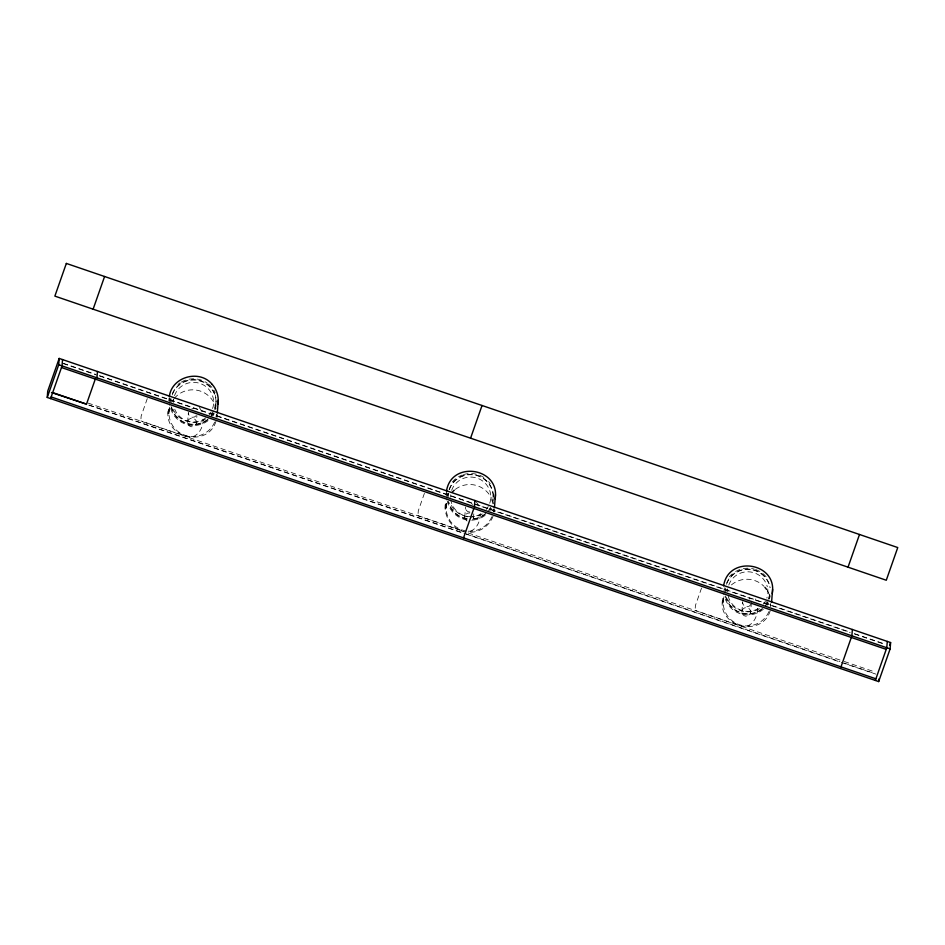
<?xml version="1.0" encoding="UTF-8"?>
<svg xmlns="http://www.w3.org/2000/svg" width="945" height="945" viewBox="0 0 945 945"><rect width="100%" height="100%" fill="white"/><g stroke="black" fill="none" stroke-linecap="round" stroke-linejoin="round"><path stroke-width="0.71" stroke-dasharray="4.72 3.54" d="M215.968 421.328C207.735 448.733 162.623 437.677 168.364 409.516M169.049 400.656L169.249 397.845M215.767 405.677L216.181 399.983L216.051 401.826M217.208 414.43L217.007 417.241L217.232 414.335M465.956 532.011C451.722 530.11 442.449 515.001 445.721 501.322M446.182 495.357L446.383 492.558L446.158 495.511M493.042 498.547L493.325 494.696L493.184 496.538M494.341 509.142L494.14 511.942L494.365 509.036M770.246 610.742C762.001 638.147 716.901 627.102 722.641 598.929M168.068 413.721L168.612 406.468M169.025 400.798L169.238 397.892M168.966 413.52L169.687 403.858M187.606 422.569L188.374 412.315M196.347 423.195A4.394 4.323 4.3 0 0 190.429 418.458A4.394 4.323 4.3 0 0 189.236 425.852A4.394 4.323 4.3 0 0 196.347 423.195L196.903 415.658M203.092 419.143C203.718 427.731 197.103 439.118 187.299 436.791L140.947 420.95M216.358 414.146L216.145 416.91A23.743 23.353 4.3 0 0 216.429 414.205M445.201 508.434L445.745 501.169M446.099 508.233L446.831 498.57M464.739 517.269L465.507 507.016M473.48 517.895L473.788 513.832M480.225 513.856C480.544 521.746 475.867 531.255 467.173 531.94M493.491 508.859L493.29 511.611A23.743 23.353 4.3 0 0 493.562 508.906M722.334 603.146L722.89 595.882M723.232 602.934L723.964 593.283M741.884 611.982L742.652 601.729M750.614 612.608A4.394 4.323 4.3 0 0 744.695 607.871A4.394 4.323 4.3 0 0 743.502 615.278A4.394 4.323 4.3 0 0 750.614 612.608L751.381 602.355M757.37 608.556C757.984 617.156 751.37 628.531 741.577 626.216L695.225 610.375M770.636 603.56L770.423 606.324A23.743 23.353 4.3 0 0 770.695 603.619M215.909 403.834L213.889 409.929M147.278 398.613L141.148 416.095L140.817 420.82M424.411 493.325L418.292 510.784L417.95 515.533M701.556 588.038L695.414 605.509L695.095 610.234M493.101 516.041C489.51 526.448 478.324 533.488 467.385 532.106M768.167 599.343L770.187 593.247L770.045 595.09A22.515 22.148 4.3 0 1 769.088 598.835M211.16 414.3L213.357 411.099M765.438 603.713L767.635 600.512M205.266 419.308C193.879 426.36 177.27 420.82 172.64 408.181M482.411 514.021L478.879 515.71L471.189 517.151M759.544 608.734C748.156 615.774 731.548 610.234 726.918 597.594M467.267 516.868L459.872 514.34L453.789 509.473M63.221 363.258L95.35 374.232M99.532 375.661L474.213 503.709M475.607 504.181L850.276 632.217M854.469 633.658L885.193 644.159M63.197 363.577L96.721 375.035M99.508 375.98L472.795 503.543M474.189 504.028L850.252 632.536M854.434 633.965L885.17 644.466M418.08 515.663L464.432 531.503M87.932 403.031L464.007 531.539M468.188 532.968L841.463 660.531M844.263 661.488L874.987 671.989M89.208 405.086L462.495 532.649M463.889 533.122L839.951 661.642M844.145 663.071L874.869 673.572M88.759 405.133L463.865 533.441M466.216 534.126L839.928 661.961M841.322 662.433L875.814 674.104M476.434 502.114L479.706 507.052M199.289 407.413L202.573 412.351M453.801 509.497L449.785 502.894M755.516 598.965L756.402 600.831M196.135 415.729A4.394 4.323 4.3 0 1 188.315 413.059M191.882 408.748A4.394 4.323 4.3 0 1 193.406 408.736M174.506 395.66A20.128 19.798 4.3 0 1 200.092 383.457A20.128 19.798 4.3 0 1 212.554 408.653M211.125 411.807A20.128 19.798 4.3 0 1 209.164 414.666M205.821 417.867A20.128 19.798 4.3 0 1 174.742 409.197M173.407 402.44A20.128 19.798 4.3 0 1 173.656 399.003M216.074 405.736A22.834 22.456 4.3 0 1 215.117 409.528M213.499 413.107A22.834 22.456 4.3 0 1 211.267 416.343M207.475 419.97A22.834 22.456 4.3 0 1 171.116 406.374M170.714 401.176A22.834 22.456 4.3 0 1 170.986 398.577M172.415 393.557A22.834 22.456 4.3 0 1 214.846 394.171M215.283 395.4A22.834 22.456 4.3 0 1 215.944 397.939M172.25 394.868A22.515 22.148 4.3 0 1 200.872 381.225A22.515 22.148 4.3 0 1 214.822 409.421M213.216 412.941A22.515 22.148 4.3 0 1 211.018 416.143M208.29 418.907A22.515 22.148 4.3 0 1 171.718 407.567M171.021 402.464A22.515 22.148 4.3 0 1 171.128 399.889M214.657 422.12A23.743 23.353 4.3 0 1 184.96 435.243A23.743 23.353 4.3 0 1 169.84 406.811M171.943 401.802A23.743 23.353 4.3 0 1 173.419 399.511M174.258 398.436A23.743 23.353 4.3 0 1 216.015 408.795M214.291 413.532A23.743 23.353 4.3 0 1 212.814 415.824M208.03 420.679A23.743 23.353 4.3 0 1 170.218 406.539M169.793 402.487A23.743 23.353 4.3 0 1 170.088 398.424M177.967 384.473A23.743 23.353 4.3 0 1 180.152 382.819M181.31 382.087A23.743 23.353 4.3 0 1 203.825 381.13M205.053 381.756A23.743 23.353 4.3 0 1 207.392 383.209M208.479 384.036A23.743 23.353 4.3 0 1 215.176 392.588M473.457 516.395A4.394 4.323 4.3 0 1 471.401 520.919M467.007 520.99A4.394 4.323 4.3 0 1 469.83 512.934M469.925 512.036A4.394 4.323 4.3 0 1 465.46 507.772M471.283 503.626A4.394 4.323 4.3 0 1 472.618 504.358M451.639 490.36A20.128 19.798 4.3 0 1 477.225 478.158A20.128 19.798 4.3 0 1 489.699 503.366M488.27 506.52A20.128 19.798 4.3 0 1 486.297 509.367M481.029 513.867A20.128 19.798 4.3 0 1 472.181 516.608M471.012 516.667A20.128 19.798 4.3 0 1 450.907 500.59M450.541 497.153A20.128 19.798 4.3 0 1 450.647 494.849M490.632 507.808A22.834 22.456 4.3 0 1 488.4 511.056M485.635 513.856A22.834 22.456 4.3 0 1 471.059 519.325M467.09 519.041A22.834 22.456 4.3 0 1 448.249 501.086M447.859 495.889A22.834 22.456 4.3 0 1 448.119 493.29M449.088 489.486A22.834 22.456 4.3 0 1 476.197 475.087A22.834 22.456 4.3 0 1 493.219 500.448M490.36 507.654A22.515 22.148 4.3 0 1 488.955 509.827M485.435 513.619A22.515 22.148 4.3 0 1 472.358 518.947M467.137 518.722A22.515 22.148 4.3 0 1 448.851 502.267M448.154 497.176A22.515 22.148 4.3 0 1 448.426 493.325M449.383 489.581A22.515 22.148 4.3 0 1 492.9 500.389M491.802 516.832A23.743 23.353 4.3 0 1 467.48 531.125M466.109 530.948A23.743 23.353 4.3 0 1 447.398 500.224M455.336 489.356A23.743 23.353 4.3 0 1 491.483 498.334M491.424 508.233A23.743 23.353 4.3 0 1 489.947 510.536M485.163 515.379A23.743 23.353 4.3 0 1 471.071 520.211M466.948 519.915A23.743 23.353 4.3 0 1 447.363 501.24M446.926 497.188A23.743 23.353 4.3 0 1 447.221 493.136M452.23 482.104A23.743 23.353 4.3 0 1 462.176 475.028M463.475 474.579A23.743 23.353 4.3 0 1 485.624 478.749M488.6 481.584A23.743 23.353 4.3 0 1 490.278 483.745M750.838 604.528A4.394 4.323 4.3 0 1 742.593 602.485M749.125 598.646A4.394 4.323 4.3 0 1 749.763 599.059M767.753 588.995A20.128 19.798 4.3 0 1 766.832 598.079M765.403 601.221A20.128 19.798 4.3 0 1 763.442 604.079M758.162 608.58A20.128 19.798 4.3 0 1 728.052 595.291M727.685 591.865A20.128 19.798 4.3 0 1 727.78 589.562M728.784 585.073A20.128 19.798 4.3 0 1 767.305 586.727M770.104 596.437A22.834 22.456 4.3 0 1 769.384 598.953M767.765 602.52A22.834 22.456 4.3 0 1 765.544 605.757M761.753 609.395A22.834 22.456 4.3 0 1 725.394 595.787M726.693 582.982A22.834 22.456 4.3 0 1 770.222 587.353M767.494 602.355A22.515 22.148 4.3 0 1 765.296 605.556M762.568 608.32A22.515 22.148 4.3 0 1 725.984 596.98M725.287 591.877A22.515 22.148 4.3 0 1 725.571 588.026M726.516 584.293A22.515 22.148 4.3 0 1 769.915 587.4M768.935 611.545A23.743 23.353 4.3 0 1 739.238 624.657A23.743 23.353 4.3 0 1 724.118 596.224M726.221 591.216A23.743 23.353 4.3 0 1 727.697 588.924M731.406 584.931A23.743 23.353 4.3 0 1 763.973 586.325M767.328 590.637A23.743 23.353 4.3 0 1 770.281 598.209M768.568 602.945A23.743 23.353 4.3 0 1 767.092 605.237M763.371 609.241A23.743 23.353 4.3 0 1 724.496 595.952M724.071 591.901A23.743 23.353 4.3 0 1 724.354 587.837M729.363 576.804A23.743 23.353 4.3 0 1 732.233 573.887M735.588 571.501A23.743 23.353 4.3 0 1 754.228 569.091M755.551 569.504A23.743 23.353 4.3 0 1 768.167 579.592"/><path stroke-width="1.42" d="M217.988 404.165C219.075 397.148 216.913 389.824 212.259 384.461M495.133 498.877C500.507 467.716 451.119 459.967 446.489 491.152M772.266 593.578C777.64 562.417 728.264 554.668 723.622 585.865M47.25 397.443L47.722 391.112L59.192 358.427L890.603 642.553L890.131 648.884L878.661 681.569L47.25 397.443L58.72 364.758L59.192 358.427M62.524 359.561L62.051 365.892L50.581 398.589M51.479 392.518L86.42 404.129M96.969 377.823L97.441 371.491M217.315 413.024L218.295 399.959M474.425 506.827L474.898 500.484M494.448 507.737L495.428 494.66M771.581 602.438L772.561 589.373M851.882 635.82L852.366 629.476M878.661 681.569L878.85 679.042M887.284 641.419L886.8 647.75L875.33 680.435M169.356 396.439C171.789 376.606 199.797 369.011 212.247 384.45M93.118 309.18L104.588 276.495M86.397 404.448L95.315 379.039M470.575 438.173L482.044 405.488M463.534 537.87L473.847 508.457M848.031 567.177L859.501 534.48M840.991 666.863L851.315 637.45M889.647 645.27L890.603 642.553M58.72 364.758L890.131 648.884M61.472 367.534L886.233 649.38M52.908 392.671L85.026 403.657M51.148 396.947L875.909 678.805M452.289 492.109A23.743 23.353 4.3 0 1 454.273 490.219M492.014 499.586A23.743 23.353 4.3 0 1 493.148 503.508M764.907 587.329A23.743 23.353 4.3 0 1 766.584 589.491M66.339 263.431L54.869 296.116L886.28 580.242L897.75 547.557L66.339 263.431"/></g></svg>
